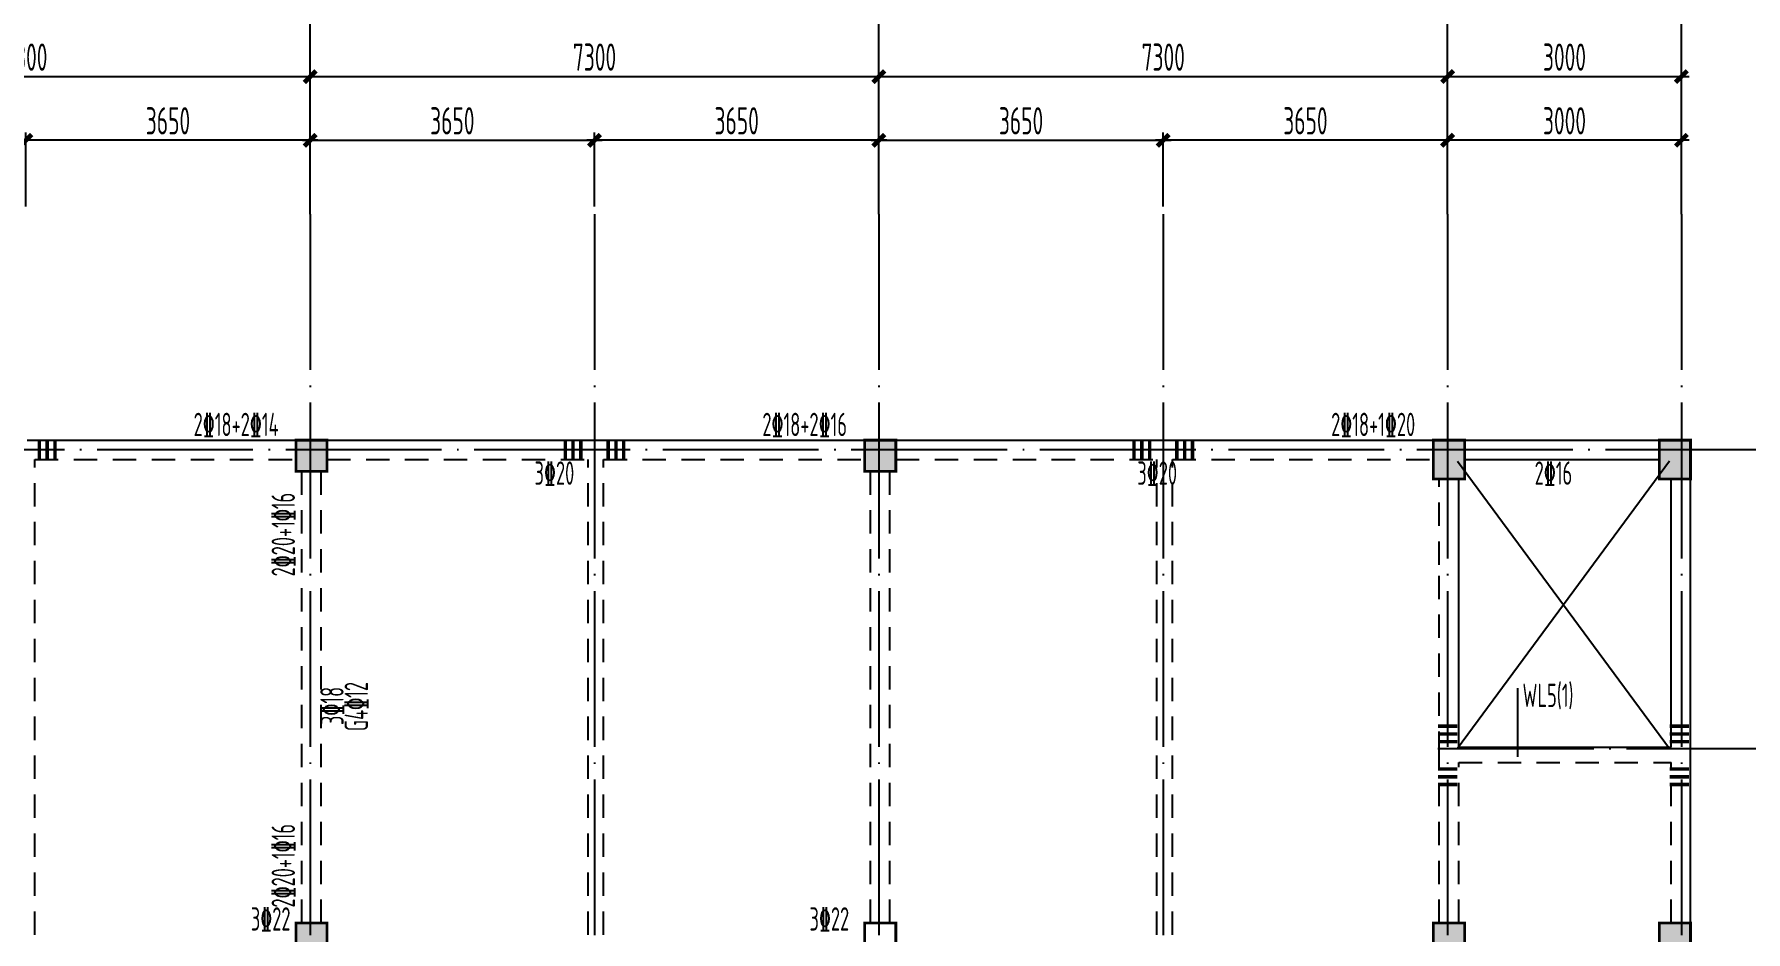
# Model space of a CAD drawing. Extents: x -472319 to -112444, y -516749 to -5704.
# Drawn here: x -170491 to -148522, y -302827 to -291302 of the extents above; entities that cross this region are included whole.
import ezdxf

# ---------------------------------------------------------------- set-up
doc = ezdxf.new("R2010")
doc.units = 0
doc.header["$LTSCALE"] = 100
doc.header["$MEASUREMENT"] = 0
for name, pattern in [('3', [5, 3, -2]), ('CENTER', [2, 1.25, -0.25, 0.25, -0.25]), ('DOTE', [2.42, 2, -0.2, 0.02, -0.2])]:
    doc.linetypes.add(name, pattern=pattern)
for name, color, linetype in [('1301', 24, 'Continuous'), ('AXIS', 3, 'Continuous'), ('DOTE', 1, 'CENTER'), ('S_BEAM', 4, 'Continuous'), ('S_BEAMDASH', 134, '3'), ('S_BEAMDIMLOCAL', 7, 'Continuous'), ('S_BEAMDIMLOCALVER', 7, 'Continuous'), ('S_BEAMDIMMASS', 2, 'Continuous'), ('S_CL', 2, 'Continuous'), ('S_SUBBEAMHOOP', 1, 'Continuous'), ('零厚板', 7, 'Continuous')]:
    doc.layers.add(name, color=color, linetype=linetype)
doc.styles.add('HZ', font='tssdeng.shx', dxfattribs={"width": 0.6, "height": 350, "bigfont": 'a.shx'})
doc.styles.get("Standard").update_dxf_attribs({"font": 'tssdeng.shx', "width": 0.6, "bigfont": 'a.shx'})
doc.dimstyles.new('DIMN', dxfattribs={"dimtxt": 350, "dimasz": 150, "dimexe": 100, "dimexo": 100, "dimgap": 75, "dimtad": 1, "dimdec": 0, "dimzin": 0, "dimdsep": 46, "dimtxsty": 'HZ', "dimblk": 'ARCHTICK', "dimcen": 0.09, "dimdle": 100, "dimclrd": 3, "dimclre": 3, "dimclrt": 7, "dimazin": 2, "dimtfac": 1, "dimtdec": 0, "dimtmove": 2, "dimatfit": 3, "dimldrblk": 'ARCHTICK', "dimfxl": 0, "dimtolj": 1, "dimtzin": 0, "dimarcsym": 0})

# ---------------------------------------------------------------- blocks, each defined once
blk = doc.blocks.new('_ArchTick')
at = {"color": 0, "linetype": 'ByBlock', "const_width": 0.4}
blk.add_lwpolyline([(-0.5, -0.5), (0.5, 0.5)], dxfattribs=at)
blk = doc.blocks.new('*D1480')
at = {"layer": 'AXIS', "color": 3, "lineweight": -2, "transparency": 16777216}
for p, q in [((-174349, -291846), (-166849, -291846)), ((-174249, -293513), (-174249, -291746)), ((-166949, -293513), (-166949, -291746))]:
    blk.add_line(p, q, dxfattribs=at)
at = {"layer": 'Defpoints', "color": 0, "transparency": 16777216}
for p in [(-166949, -291846), (-174249, -293613), (-166949, -293613)]:
    blk.add_point(p, dxfattribs=at)
at = {"layer": 'AXIS', "color": 3, "lineweight": -2, "transparency": 16777216, "xscale": 150, "yscale": 150, "zscale": 150, "rotation": 180}
blk.add_blockref('_ArchTick', (-174249, -291846), dxfattribs=at)
at = {"layer": 'AXIS', "color": 3, "lineweight": -2, "transparency": 16777216, "xscale": 150, "yscale": 150, "zscale": 150}
blk.add_blockref('_ArchTick', (-166949, -291846), dxfattribs=at)
at = {"layer": 'AXIS', "color": 7, "transparency": 16777216, "insert": (-170599, -291596), "char_height": 350, "attachment_point": 5, "style": 'HZ'}
blk.add_mtext('\\A1;7300', dxfattribs=at)
blk = doc.blocks.new('*D1481')
at = {"layer": 'AXIS', "color": 3, "lineweight": -2, "transparency": 16777216}
for p, q in [((-167049, -291846), (-159549, -291846)), ((-166949, -293513), (-166949, -291746)), ((-159649, -293513), (-159649, -291746))]:
    blk.add_line(p, q, dxfattribs=at)
at = {"layer": 'Defpoints', "color": 0, "transparency": 16777216}
for p in [(-159649, -291846), (-166949, -293613), (-159649, -293613)]:
    blk.add_point(p, dxfattribs=at)
at = {"layer": 'AXIS', "color": 3, "lineweight": -2, "transparency": 16777216, "xscale": 150, "yscale": 150, "zscale": 150, "rotation": 180}
blk.add_blockref('_ArchTick', (-166949, -291846), dxfattribs=at)
at = {"layer": 'AXIS', "color": 3, "lineweight": -2, "transparency": 16777216, "xscale": 150, "yscale": 150, "zscale": 150}
blk.add_blockref('_ArchTick', (-159649, -291846), dxfattribs=at)
at = {"layer": 'AXIS', "color": 7, "transparency": 16777216, "insert": (-163299, -291596), "char_height": 350, "attachment_point": 5, "style": 'HZ'}
blk.add_mtext('\\A1;7300', dxfattribs=at)
blk = doc.blocks.new('*D1482')
at = {"layer": 'AXIS', "color": 3, "lineweight": -2, "transparency": 16777216}
for p, q in [((-159749, -291846), (-152249, -291846)), ((-159649, -293513), (-159649, -291746)), ((-152349, -293513), (-152349, -291746))]:
    blk.add_line(p, q, dxfattribs=at)
at = {"layer": 'Defpoints', "color": 0, "transparency": 16777216}
for p in [(-152349, -291846), (-159649, -293613), (-152349, -293613)]:
    blk.add_point(p, dxfattribs=at)
at = {"layer": 'AXIS', "color": 3, "lineweight": -2, "transparency": 16777216, "xscale": 150, "yscale": 150, "zscale": 150, "rotation": 180}
blk.add_blockref('_ArchTick', (-159649, -291846), dxfattribs=at)
at = {"layer": 'AXIS', "color": 3, "lineweight": -2, "transparency": 16777216, "xscale": 150, "yscale": 150, "zscale": 150}
blk.add_blockref('_ArchTick', (-152349, -291846), dxfattribs=at)
at = {"layer": 'AXIS', "color": 7, "transparency": 16777216, "insert": (-155999, -291596), "char_height": 350, "attachment_point": 5, "style": 'HZ'}
blk.add_mtext('\\A1;7300', dxfattribs=at)
blk = doc.blocks.new('*D1483')
at = {"layer": 'AXIS', "color": 3, "lineweight": -2, "transparency": 16777216}
for p, q in [((-152449, -291846), (-149249, -291846)), ((-152349, -293513), (-152349, -291746)), ((-149349, -293513), (-149349, -291746))]:
    blk.add_line(p, q, dxfattribs=at)
at = {"layer": 'Defpoints', "color": 0, "transparency": 16777216}
for p in [(-149349, -291846), (-152349, -293613), (-149349, -293613)]:
    blk.add_point(p, dxfattribs=at)
at = {"layer": 'AXIS', "color": 3, "lineweight": -2, "transparency": 16777216, "xscale": 150, "yscale": 150, "zscale": 150, "rotation": 180}
blk.add_blockref('_ArchTick', (-152349, -291846), dxfattribs=at)
at = {"layer": 'AXIS', "color": 3, "lineweight": -2, "transparency": 16777216, "xscale": 150, "yscale": 150, "zscale": 150}
blk.add_blockref('_ArchTick', (-149349, -291846), dxfattribs=at)
at = {"layer": 'AXIS', "color": 7, "transparency": 16777216, "insert": (-150849, -291596), "char_height": 350, "attachment_point": 5, "style": 'HZ'}
blk.add_mtext('\\A1;3000', dxfattribs=at)
blk = doc.blocks.new('*D1484')
at = {"layer": 'AXIS', "color": 3, "lineweight": -2, "transparency": 16777216}
for p, q in [((-209249, -291046), (-149249, -291046)), ((-209149, -293513), (-209149, -290946)), ((-149349, -293513), (-149349, -290946))]:
    blk.add_line(p, q, dxfattribs=at)
at = {"layer": 'Defpoints', "color": 0, "transparency": 16777216}
for p in [(-149349, -291046), (-209149, -293613), (-149349, -293613)]:
    blk.add_point(p, dxfattribs=at)
at = {"layer": 'AXIS', "color": 3, "lineweight": -2, "transparency": 16777216, "xscale": 150, "yscale": 150, "zscale": 150, "rotation": 180}
blk.add_blockref('_ArchTick', (-209149, -291046), dxfattribs=at)
at = {"layer": 'AXIS', "color": 3, "lineweight": -2, "transparency": 16777216, "xscale": 150, "yscale": 150, "zscale": 150}
blk.add_blockref('_ArchTick', (-149349, -291046), dxfattribs=at)
at = {"layer": 'AXIS', "color": 7, "transparency": 16777216, "insert": (-179249, -290796), "char_height": 350, "attachment_point": 5, "style": 'HZ'}
blk.add_mtext('\\A1;59800', dxfattribs=at)
blk = doc.blocks.new('*D1689')
at = {"layer": '1301', "color": 3, "lineweight": -2, "transparency": 16777216}
for p, q in [((-155999, -293513), (-155999, -292564)), ((-152349, -293513), (-152349, -292564)), ((-152249, -292664), (-156099, -292664))]:
    blk.add_line(p, q, dxfattribs=at)
at = {"layer": 'Defpoints', "color": 0, "transparency": 16777216}
for p in [(-155999, -292664), (-155999, -293613), (-152349, -293613)]:
    blk.add_point(p, dxfattribs=at)
at = {"layer": '1301', "color": 3, "lineweight": -2, "transparency": 16777216, "xscale": 150, "yscale": 150, "zscale": 150, "rotation": 180}
blk.add_blockref('_ArchTick', (-155999, -292664), dxfattribs=at)
at = {"layer": '1301', "color": 3, "lineweight": -2, "transparency": 16777216, "xscale": 150, "yscale": 150, "zscale": 150}
blk.add_blockref('_ArchTick', (-152349, -292664), dxfattribs=at)
at = {"layer": '1301', "color": 7, "transparency": 16777216, "insert": (-154174, -292414), "char_height": 350, "attachment_point": 5, "style": 'HZ'}
blk.add_mtext('\\A1;3650', dxfattribs=at)
blk = doc.blocks.new('*D1504')
at = {"layer": '1301', "color": 3, "lineweight": -2, "transparency": 16777216}
for p, q in [((-159649, -293513), (-159649, -292564)), ((-155999, -293513), (-155999, -292564)), ((-159749, -292664), (-155899, -292664))]:
    blk.add_line(p, q, dxfattribs=at)
at = {"layer": 'Defpoints', "color": 0, "transparency": 16777216}
for p in [(-155999, -292664), (-159649, -293613), (-155999, -293613)]:
    blk.add_point(p, dxfattribs=at)
at = {"layer": '1301', "color": 3, "lineweight": -2, "transparency": 16777216, "xscale": 150, "yscale": 150, "zscale": 150, "rotation": 180}
blk.add_blockref('_ArchTick', (-159649, -292664), dxfattribs=at)
at = {"layer": '1301', "color": 3, "lineweight": -2, "transparency": 16777216, "xscale": 150, "yscale": 150, "zscale": 150}
blk.add_blockref('_ArchTick', (-155999, -292664), dxfattribs=at)
at = {"layer": '1301', "color": 7, "transparency": 16777216, "insert": (-157824, -292414), "char_height": 350, "attachment_point": 5, "style": 'HZ'}
blk.add_mtext('\\A1;3650', dxfattribs=at)
blk = doc.blocks.new('*D1505')
at = {"layer": '1301', "color": 3, "lineweight": -2, "transparency": 16777216}
for p, q in [((-163299, -293513), (-163299, -292564)), ((-159649, -293513), (-159649, -292564)), ((-159549, -292664), (-163399, -292664))]:
    blk.add_line(p, q, dxfattribs=at)
at = {"layer": 'Defpoints', "color": 0, "transparency": 16777216}
for p in [(-163299, -292664), (-163299, -293613), (-159649, -293613)]:
    blk.add_point(p, dxfattribs=at)
at = {"layer": '1301', "color": 3, "lineweight": -2, "transparency": 16777216, "xscale": 150, "yscale": 150, "zscale": 150, "rotation": 180}
blk.add_blockref('_ArchTick', (-163299, -292664), dxfattribs=at)
at = {"layer": '1301', "color": 3, "lineweight": -2, "transparency": 16777216, "xscale": 150, "yscale": 150, "zscale": 150}
blk.add_blockref('_ArchTick', (-159649, -292664), dxfattribs=at)
at = {"layer": '1301', "color": 7, "transparency": 16777216, "insert": (-161474, -292414), "char_height": 350, "attachment_point": 5, "style": 'HZ'}
blk.add_mtext('\\A1;3650', dxfattribs=at)
blk = doc.blocks.new('*D1506')
at = {"layer": '1301', "color": 3, "lineweight": -2, "transparency": 16777216}
for p, q in [((-166949, -293513), (-166949, -292564)), ((-163299, -293513), (-163299, -292564)), ((-167049, -292664), (-163199, -292664))]:
    blk.add_line(p, q, dxfattribs=at)
at = {"layer": 'Defpoints', "color": 0, "transparency": 16777216}
for p in [(-163299, -292664), (-166949, -293613), (-163299, -293613)]:
    blk.add_point(p, dxfattribs=at)
at = {"layer": '1301', "color": 3, "lineweight": -2, "transparency": 16777216, "xscale": 150, "yscale": 150, "zscale": 150, "rotation": 180}
blk.add_blockref('_ArchTick', (-166949, -292664), dxfattribs=at)
at = {"layer": '1301', "color": 3, "lineweight": -2, "transparency": 16777216, "xscale": 150, "yscale": 150, "zscale": 150}
blk.add_blockref('_ArchTick', (-163299, -292664), dxfattribs=at)
at = {"layer": '1301', "color": 7, "transparency": 16777216, "insert": (-165124, -292414), "char_height": 350, "attachment_point": 5, "style": 'HZ'}
blk.add_mtext('\\A1;3650', dxfattribs=at)
blk = doc.blocks.new('*D1821')
at = {"layer": '1301', "color": 3, "lineweight": -2, "transparency": 16777216}
for p, q in [((-152349, -293513), (-152349, -292564)), ((-149349, -293513), (-149349, -292564)), ((-149249, -292664), (-152449, -292664))]:
    blk.add_line(p, q, dxfattribs=at)
at = {"layer": 'Defpoints', "color": 0, "transparency": 16777216}
for p in [(-152349, -292664), (-152349, -293613), (-149349, -293613)]:
    blk.add_point(p, dxfattribs=at)
at = {"layer": '1301', "color": 3, "lineweight": -2, "transparency": 16777216, "xscale": 150, "yscale": 150, "zscale": 150, "rotation": 180}
blk.add_blockref('_ArchTick', (-152349, -292664), dxfattribs=at)
at = {"layer": '1301', "color": 3, "lineweight": -2, "transparency": 16777216, "xscale": 150, "yscale": 150, "zscale": 150}
blk.add_blockref('_ArchTick', (-149349, -292664), dxfattribs=at)
at = {"layer": '1301', "color": 7, "transparency": 16777216, "insert": (-150849, -292414), "char_height": 350, "attachment_point": 5, "style": 'HZ'}
blk.add_mtext('\\A1;3000', dxfattribs=at)
blk = doc.blocks.new('*D1824')
at = {"layer": '1301', "color": 3, "lineweight": -2, "transparency": 16777216}
for p, q in [((-170599, -293513), (-170599, -292564)), ((-166949, -293513), (-166949, -292564)), ((-166849, -292664), (-170699, -292664))]:
    blk.add_line(p, q, dxfattribs=at)
at = {"layer": 'Defpoints', "color": 0, "transparency": 16777216}
for p in [(-170599, -292664), (-170599, -293613), (-166949, -293613)]:
    blk.add_point(p, dxfattribs=at)
at = {"layer": '1301', "color": 3, "lineweight": -2, "transparency": 16777216, "xscale": 150, "yscale": 150, "zscale": 150, "rotation": 180}
blk.add_blockref('_ArchTick', (-170599, -292664), dxfattribs=at)
at = {"layer": '1301', "color": 3, "lineweight": -2, "transparency": 16777216, "xscale": 150, "yscale": 150, "zscale": 150}
blk.add_blockref('_ArchTick', (-166949, -292664), dxfattribs=at)
at = {"layer": '1301', "color": 7, "transparency": 16777216, "insert": (-168774, -292414), "char_height": 350, "attachment_point": 5, "style": 'HZ'}
blk.add_mtext('\\A1;3650', dxfattribs=at)

msp = doc.modelspace()

# ---------------------------------------------------------------- hatches: boundary and pattern name
at = {"layer": 'S_CL'}
h = msp.add_hatch(dxfattribs=at)
h.set_pattern_fill('ANSI31', color=256)
h.set_pattern_definition([(45, (208106.50008, 334625.4994), (-0.088388347648, 0.088388347648), [])])
h.paths.add_polyline_path([(-205931.83, -297014.891), (-205931.83, -296514.891), (-206331.83, -296514.891), (-206331.83, -297014.891)])
h.paths.add_polyline_path([(-205931.83, -303114.892), (-205931.83, -302714.892), (-206331.83, -302714.892), (-206331.83, -303114.892)])
h.paths.add_polyline_path([(-205931.83, -305314.892), (-205931.83, -304914.892), (-206331.83, -304914.892), (-206331.83, -305314.892)])
h.paths.add_polyline_path([(-205931.83, -311514.892), (-205931.83, -311014.892), (-206331.83, -311014.892), (-206331.83, -311514.892)])
h.paths.add_polyline_path([(-208831.83, -297014.891), (-208831.83, -296514.891), (-209231.83, -296514.891), (-209231.83, -297014.891)])
h.paths.add_polyline_path([(-208831.83, -303114.892), (-208831.83, -302714.892), (-209231.83, -302714.892), (-209231.83, -303114.892)])
h.paths.add_polyline_path([(-208831.83, -305314.892), (-208831.83, -304914.892), (-209231.83, -304914.892), (-209231.83, -305314.892)])
h.paths.add_polyline_path([(-208831.83, -311514.892), (-208831.83, -311014.892), (-209231.83, -311014.892), (-209231.83, -311514.892)])
h.paths.add_polyline_path([(-149231.828, -311514.892), (-149231.828, -311014.892), (-149631.828, -311014.892), (-149631.828, -311514.892)])
h.paths.add_polyline_path([(-152131.828, -311514.892), (-152131.828, -311014.892), (-152531.828, -311014.892), (-152531.828, -311514.892)])
h.paths.add_polyline_path([(-159431.828, -311514.892), (-159431.828, -311114.892), (-159831.828, -311114.892), (-159831.828, -311514.892)])
h.paths.add_polyline_path([(-166731.828, -311514.892), (-166731.828, -311114.892), (-167131.828, -311114.892), (-167131.828, -311514.892)])
h.paths.add_polyline_path([(-174031.828, -311514.892), (-174031.828, -311014.892), (-174431.828, -311014.892), (-174431.828, -311514.892)])
h.paths.add_polyline_path([(-184031.83, -311514.892), (-184031.83, -311014.892), (-184431.83, -311014.892), (-184431.83, -311514.892)])
h.paths.add_polyline_path([(-191331.83, -311514.892), (-191331.83, -311114.892), (-191731.83, -311114.892), (-191731.83, -311514.892)])
h.paths.add_polyline_path([(-198631.83, -311514.892), (-198631.83, -311114.892), (-199031.83, -311114.892), (-199031.83, -311514.892)])
h.paths.add_polyline_path([(-149231.828, -297014.891), (-149231.828, -296514.891), (-149631.828, -296514.891), (-149631.828, -297014.891)])
h.paths.add_polyline_path([(-149231.828, -303114.892), (-149231.828, -302714.892), (-149631.828, -302714.892), (-149631.828, -303114.892)])
h.paths.add_polyline_path([(-149231.828, -305314.892), (-149231.828, -304914.892), (-149631.828, -304914.892), (-149631.828, -305314.892)])
h.paths.add_polyline_path([(-152131.828, -297014.891), (-152131.828, -296514.891), (-152531.828, -296514.891), (-152531.828, -297014.891)])
h.paths.add_polyline_path([(-152131.828, -303114.892), (-152131.828, -302714.892), (-152531.828, -302714.892), (-152531.828, -303114.892)])
h.paths.add_polyline_path([(-152131.828, -305314.892), (-152131.828, -304914.892), (-152531.828, -304914.892), (-152531.828, -305314.892)])
h.paths.add_polyline_path([(-159431.828, -296914.891), (-159431.828, -296514.891), (-159831.828, -296514.891), (-159831.828, -296914.891)])
h.paths.add_polyline_path([(-166731.828, -296914.891), (-166731.828, -296514.891), (-167131.828, -296514.891), (-167131.828, -296914.891)])
h.paths.add_polyline_path([(-174031.828, -296914.891), (-174031.828, -296514.891), (-174431.828, -296514.891), (-174431.828, -296914.891)])
h.paths.add_polyline_path([(-177031.828, -297014.891), (-177031.828, -296514.891), (-177431.828, -296514.891), (-177431.828, -297014.891)])
h.paths.add_polyline_path([(-184031.83, -297014.891), (-184031.83, -296514.891), (-184431.83, -296514.891), (-184431.83, -297014.891)])
h.paths.add_polyline_path([(-191331.83, -296914.891), (-191331.83, -296514.891), (-191731.83, -296514.891), (-191731.83, -296914.891)])
h.paths.add_polyline_path([(-198631.83, -296914.891), (-198631.83, -296514.891), (-199031.83, -296514.891), (-199031.83, -296914.891)])
h.paths.add_polyline_path([(-166731.828, -303114.892), (-166731.828, -302714.892), (-167131.828, -302714.892), (-167131.828, -303114.892)])
h.paths.add_polyline_path([(-166731.828, -305314.892), (-166731.828, -304914.892), (-167131.828, -304914.892), (-167131.828, -305314.892)])
h.paths.add_polyline_path([(-174031.828, -303114.892), (-174031.828, -302714.892), (-174431.828, -302714.892), (-174431.828, -303114.892)])
h.paths.add_polyline_path([(-174031.828, -305314.892), (-174031.828, -304914.892), (-174431.828, -304914.892), (-174431.828, -305314.892)])
h.paths.add_polyline_path([(-177031.828, -303114.892), (-177031.828, -302614.892), (-177431.828, -302614.892), (-177431.828, -303114.892)])
h.paths.add_polyline_path([(-184031.83, -303114.892), (-184031.83, -302614.892), (-184431.83, -302614.892), (-184431.83, -303114.892)])
h.paths.add_polyline_path([(-184031.83, -305314.892), (-184031.83, -304914.892), (-184431.83, -304914.892), (-184431.83, -305314.892)])
h.paths.add_polyline_path([(-191331.83, -303114.892), (-191331.83, -302714.892), (-191731.83, -302714.892), (-191731.83, -303114.892)])
h.paths.add_polyline_path([(-191331.83, -305314.892), (-191331.83, -304914.892), (-191731.83, -304914.892), (-191731.83, -305314.892)])

# ---------------------------------------------------------------- linework, layer by layer
at = {"layer": 'AXIS'}
for p, q in [((-166949.329, -293612.742), (-166949.329, -290681.947)), ((-159649.329, -293612.742), (-159649.329, -290681.947)), ((-152349.329, -293612.742), (-152349.329, -290681.947)), ((-149349.329, -293612.742), (-149349.329, -290681.947))]:
    msp.add_line(p, q, dxfattribs=at)
at = {"layer": 'DOTE', "linetype": 'DOTE', "ltscale": 10}
for p, q in [((-166949.329, -293612.742), (-166949.329, -315762.782)), ((-163299.329, -293612.742), (-163299.329, -315762.782)), ((-159649.329, -293612.742), (-159649.329, -315762.782)), ((-155999.329, -293612.742), (-155999.329, -315762.782)), ((-152349.329, -293612.742), (-152349.329, -315762.782)), ((-149349.329, -293612.742), (-149349.329, -315762.782)), ((-210823.148, -296632.39), (-147530.518, -296632.39)), ((-152474.329, -300472.39), (-147530.518, -300472.39))]:
    msp.add_line(p, q, dxfattribs=at)
at = {"layer": 'S_BEAM'}
for p, q in [((-170581.828, -296514.891), (-167131.828, -296514.891)), ((-166731.828, -296514.891), (-163281.828, -296514.891)), ((-163281.828, -296514.891), (-159831.828, -296514.891)), ((-159431.828, -296514.891), (-155981.828, -296514.891)), ((-155981.828, -296514.891), (-152531.828, -296514.891)), ((-152131.828, -296514.891), (-149631.828, -296514.891)), ((-152131.828, -296764.891), (-149631.828, -296764.891)), ((-152206.828, -298014.891), (-152206.828, -297014.891)), ((-149481.828, -298014.891), (-149481.828, -297014.891)), ((-149231.828, -298114.891), (-149231.828, -297014.891)), ((-152206.828, -300454.891), (-152206.828, -298014.891)), ((-149481.828, -300454.891), (-149481.828, -298014.891)), ((-149231.828, -300554.891), (-149231.828, -298114.891)), ((-152206.828, -300454.891), (-149481.828, -300454.891)), ((-149231.828, -302714.892), (-149231.828, -300554.891))]:
    msp.add_line(p, q, dxfattribs=at)
at = {"layer": 'S_BEAMDASH'}
for p, q in [((-170481.828, -302864.892), (-170481.828, -296764.891)), ((-170481.828, -296764.891), (-167131.828, -296764.891)), ((-166731.828, -296764.891), (-163381.828, -296764.891)), ((-163381.828, -302864.892), (-163381.828, -296764.891)), ((-163181.828, -302864.892), (-163181.828, -296764.891)), ((-163181.828, -296764.891), (-159831.828, -296764.891)), ((-159431.828, -296764.891), (-156081.828, -296764.891)), ((-156081.828, -302864.892), (-156081.828, -296764.891)), ((-155881.828, -302864.892), (-155881.828, -296764.891)), ((-155881.828, -296764.891), (-152531.828, -296764.891)), ((-167056.828, -302714.892), (-167056.828, -296914.891)), ((-166806.828, -302714.892), (-166806.828, -296914.891)), ((-159756.828, -302714.892), (-159756.828, -296914.891)), ((-159506.828, -302714.892), (-159506.828, -296914.891)), ((-152456.828, -298114.891), (-152456.828, -297014.891)), ((-152456.828, -300554.891), (-152456.828, -298114.891)), ((-152456.828, -302714.892), (-152456.828, -300554.891)), ((-152206.828, -302714.892), (-152206.828, -300654.891)), ((-152206.828, -300654.891), (-149481.828, -300654.891)), ((-149481.828, -302714.892), (-149481.828, -300654.891))]:
    msp.add_line(p, q, dxfattribs=at)
at = {"layer": 'S_BEAMDIMMASS'}
msp.add_line((-151449.329, -300579.891), (-151449.329, -299698.641), dxfattribs=at)
at = {"layer": 'S_CL', "const_width": 35}
for points in [[(-166731.828, -296914.891), (-166731.828, -296514.891), (-167131.828, -296514.891), (-167131.828, -296914.891)], [(-159431.828, -296914.891), (-159431.828, -296514.891), (-159831.828, -296514.891), (-159831.828, -296914.891)], [(-152131.828, -297014.891), (-152131.828, -296514.891), (-152531.828, -296514.891), (-152531.828, -297014.891)], [(-149231.828, -297014.891), (-149231.828, -296514.891), (-149631.828, -296514.891), (-149631.828, -297014.891)], [(-166731.828, -303114.892), (-166731.828, -302714.892), (-167131.828, -302714.892), (-167131.828, -303114.892)], [(-159431.828, -303114.892), (-159431.828, -302714.892), (-159831.828, -302714.892), (-159831.828, -303114.892)], [(-152131.828, -303114.892), (-152131.828, -302714.892), (-152531.828, -302714.892), (-152531.828, -303114.892)], [(-149231.828, -303114.892), (-149231.828, -302714.892), (-149631.828, -302714.892), (-149631.828, -303114.892)]]:
    msp.add_lwpolyline(points, close=True, dxfattribs=at)
at = {"layer": 'S_SUBBEAMHOOP', "const_width": 44.9}
for points in [[(-170424.329, -296514.891), (-170424.329, -296764.891)], [(-170324.329, -296514.891), (-170324.329, -296764.891)], [(-170224.329, -296514.891), (-170224.329, -296764.891)], [(-163674.329, -296514.891), (-163674.329, -296764.891)], [(-163574.329, -296514.891), (-163574.329, -296764.891)], [(-163474.329, -296514.891), (-163474.329, -296764.891)], [(-163124.329, -296514.891), (-163124.329, -296764.891)], [(-163024.329, -296514.891), (-163024.329, -296764.891)], [(-162924.329, -296514.891), (-162924.329, -296764.891)], [(-156374.329, -296514.891), (-156374.329, -296764.891)], [(-156274.329, -296514.891), (-156274.329, -296764.891)], [(-156174.329, -296514.891), (-156174.329, -296764.891)], [(-155824.329, -296514.891), (-155824.329, -296764.891)], [(-155724.329, -296514.891), (-155724.329, -296764.891)], [(-155624.329, -296514.891), (-155624.329, -296764.891)], [(-152474.329, -300186.891), (-152224.329, -300186.891)], [(-152474.329, -300286.891), (-152224.329, -300286.891)], [(-149499.329, -300186.891), (-149249.329, -300186.891)], [(-149499.329, -300286.891), (-149249.329, -300286.891)], [(-152474.329, -300386.891), (-152224.329, -300386.891)], [(-149499.329, -300386.891), (-149249.329, -300386.891)], [(-152474.329, -300736.891), (-152224.329, -300736.891)], [(-149499.329, -300736.891), (-149249.329, -300736.891)], [(-152474.329, -300836.891), (-152224.329, -300836.891)], [(-152474.329, -300936.891), (-152224.329, -300936.891)], [(-149499.329, -300836.891), (-149249.329, -300836.891)], [(-149499.329, -300936.891), (-149249.329, -300936.891)]]:
    msp.add_lwpolyline(points, dxfattribs=at)
at = {"layer": '零厚板'}
for p, q in [((-152224.329, -296782.39), (-149499.329, -300472.39)), ((-149499.329, -296782.39), (-152224.329, -300472.39))]:
    msp.add_line(p, q, dxfattribs=at)

# ---------------------------------------------------------------- texts
at = {"layer": 'S_BEAMDIMLOCAL', "width": 0.6}
for s, p in [('2\x8418+2\x8414', (-168444.579, -296462.39)), ('2\x8418+2\x8416', (-161144.579, -296462.39)), ('2%%13218+1%%13220', (-153844.579, -296462.39)), ('3\x8420', (-164069.329, -297087.39)), ('3\x8420', (-156331.829, -297087.39)), ('2\x8416', (-151231.829, -297087.39)), ('3\x8422', (-167710.579, -302812.391)), ('3\x8422', (-160540.079, -302812.391))]:
    msp.add_text(s, height=300, dxfattribs=at).set_placement(p)
at = {"layer": 'S_BEAMDIMLOCALVER', "width": 0.6}
for s, p in [('2\x8420+1\x8416', (-167144.329, -298264.14)), ('G4\x8412', (-166206.829, -300252.39)), ('3\x8418', (-166519.329, -300172.891)), ('2\x8420+1\x8416', (-167144.329, -302516.64))]:
    msp.add_text(s, height=300, rotation=90, dxfattribs=at).set_placement(p)
at = {"layer": 'S_BEAMDIMMASS', "width": 0.6}
msp.add_text('WL5(1)', height=300, dxfattribs=at).set_placement((-151388.079, -299941.141))

# ---------------------------------------------------------------- dimensions: what is measured, and where the dimension line sits
at = {"layer": '1301', "color": 7}
for base, p1, p2, picture, middle in [((-170599.329, -292664), (-166949.329, -293612.742), (-170599.329, -293612.742), '*D1824', (-168774.329, -292414)), ((-163299.329, -292664), (-159649.329, -293612.742), (-163299.329, -293612.742), '*D1505', (-161474.329, -292414)), ((-155999.329, -292664), (-152349.329, -293612.742), (-155999.329, -293612.742), '*D1689', (-154174.329, -292414)), ((-152349.329, -292664), (-149349.329, -293612.742), (-152349.329, -293612.742), '*D1821', (-150849.329, -292414))]:
    dim = msp.add_linear_dim(base=base, p1=p1, p2=p2, dimstyle='DIMN', override={"dimfxl": 100}, dxfattribs=at)
    dim.commit()
    dim.dimension.update_dxf_attribs({"geometry": picture, "text_midpoint": middle})
for base, p1, p2, picture, middle in [((-163299.329, -292664), (-166949.329, -293612.742), (-163299.329, -293612.742), '*D1506', (-165124.329, -292414)), ((-155999.329, -292664), (-159649.329, -293612.742), (-155999.329, -293612.742), '*D1504', (-157824.329, -292414))]:
    dim = msp.add_linear_dim(base=base, p1=p1, p2=p2, angle=180, dimstyle='DIMN', override={"dimfxl": 100}, dxfattribs=at)
    dim.commit()
    dim.dimension.update_dxf_attribs({"geometry": picture, "text_midpoint": middle})
at = {"layer": 'AXIS'}
for p1, p2, distance, picture, middle in [((-209149.329, -293612.742), (-149349.329, -293612.742), 2566.5, '*D1484', (-179249.329, -290796.242)), ((-174249.329, -293612.742), (-166949.329, -293612.742), 1766.5, '*D1480', (-170599.329, -291596.242)), ((-166949.329, -293612.742), (-159649.329, -293612.742), 1766.5, '*D1481', (-163299.329, -291596.242)), ((-159649.329, -293612.742), (-152349.329, -293612.742), 1766.5, '*D1482', (-155999.329, -291596.242)), ((-152349.329, -293612.742), (-149349.329, -293612.742), 1766.5, '*D1483', (-150849.329, -291596.242))]:
    dim = msp.add_aligned_dim(p1=p1, p2=p2, distance=distance, dimstyle='DIMN', dxfattribs=at)
    dim.commit()
    dim.dimension.update_dxf_attribs({"geometry": picture, "text_midpoint": middle})

doc.saveas('drawing.dxf')
